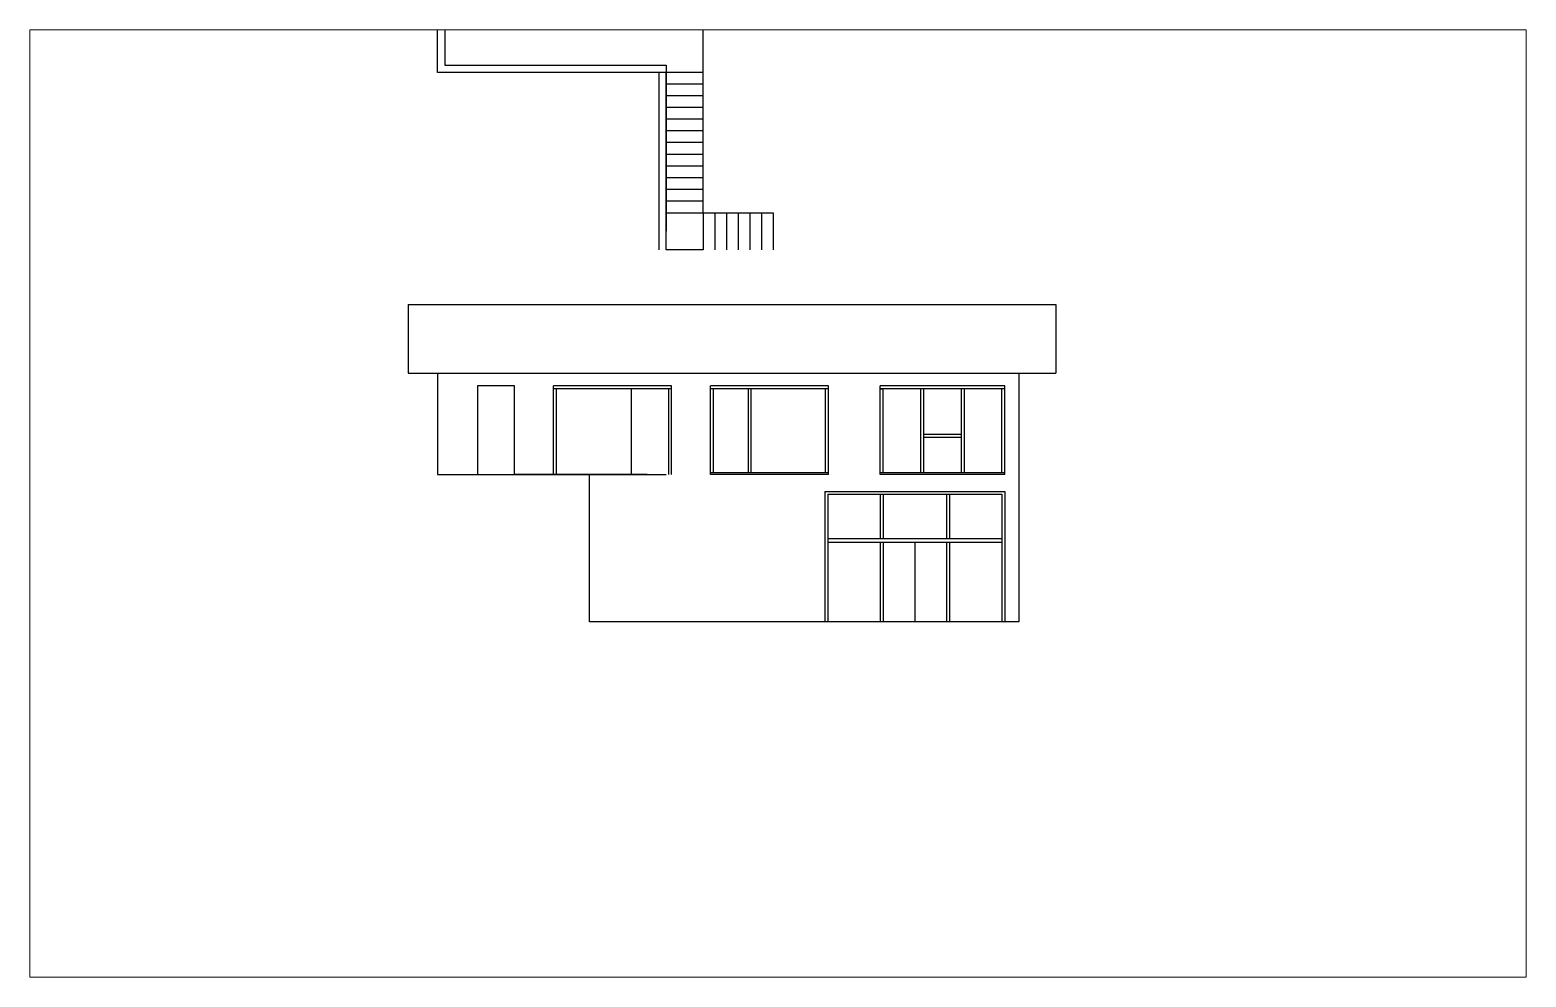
# Paper-space layout 'façade-sud' of a CAD drawing. Header units: centimetres. Extents: x -73 to 333, y -23 to 233.
# The model-space entities are those that its viewports show. They can reach past a viewport. Long polylines and large blocks are cut down to what shows.
import ezdxf

# ---------------------------------------------------------------- set-up
doc = ezdxf.new("R2010")
doc.units = ezdxf.units.CM
for name, color, linetype in [('A-terrasse-exterieur', 36, 'Continuous'), ('cabanon', 3, 'Continuous'), ('I-STAIRS', 44, 'Continuous'), ('Menuiseries', 60, 'Continuous'), ('Mur de soutenement', 1, 'Continuous'), ('Plan de masse ou contour exterieur', 30, 'Continuous'), ('Portes', 3, 'Continuous'), ('Title Block', 250, 'Continuous')]:
    doc.layers.add(name, color=color, linetype=linetype)

msp = doc.modelspace()

# ---------------------------------------------------------------- linework, layer by layer
at = {"layer": 'A-terrasse-exterieur'}
msp.add_line((784224.36, 64159.89), (784224.36, 69359.89), dxfattribs=at)
at = {"layer": 'cabanon'}
for p, q in [((779114.36, 55671.12), (778104.36, 55671.12)), ((778104.36, 55671.12), (778104.36, 53271.12)), ((779114.36, 53271.12), (779114.36, 55671.12)), ((782279.36, 53271.12), (782279.36, 55591.12)), ((785449.36, 53311.12), (785449.36, 55591.12)), ((785529.36, 53311.12), (785529.36, 55591.12)), ((787544.36, 53311.12), (785439.36, 53311.12)), ((787544.36, 53311.12), (785529.36, 53311.12))]:
    msp.add_line(p, q, dxfattribs=at)
at = {"layer": 'I-STAIRS'}
for p, q in [((783224.36, 64159.89), (783224.36, 59859.89)), ((784224.36, 64159.89), (783224.36, 64159.89)), ((784224.36, 60359.89), (784224.36, 64159.89)), ((784224.36, 63843.22), (783224.36, 63843.22)), ((784224.36, 63526.56), (783224.36, 63526.56)), ((784224.36, 63209.89), (783224.36, 63209.89)), ((784224.36, 62893.22), (783224.36, 62893.22)), ((784224.36, 62576.56), (783224.36, 62576.56)), ((784224.36, 62259.89), (783224.36, 62259.89)), ((784224.36, 61943.22), (783224.36, 61943.22)), ((784224.36, 61626.56), (783224.36, 61626.56)), ((784224.36, 61309.89), (783224.36, 61309.89)), ((784224.36, 60993.22), (783224.36, 60993.22)), ((784224.36, 60676.56), (783224.36, 60676.56)), ((784224.36, 60359.89), (786124.36, 60359.89)), ((784541.02, 60359.89), (784541.02, 59359.89)), ((784857.69, 60359.89), (784857.69, 59359.89)), ((785174.36, 60359.89), (785174.36, 59359.89)), ((785491.02, 60359.89), (785491.02, 59359.89)), ((785807.69, 60359.89), (785807.69, 59359.89)), ((786124.36, 60359.89), (786124.36, 59359.89))]:
    msp.add_line(p, q, dxfattribs=at)
msp.add_lwpolyline([(783224.36, 59359.89), (783224.36, 60359.89), (784224.36, 60359.89), (784224.36, 59359.89)], close=True, dxfattribs=at)
at = {"layer": 'Menuiseries'}
for p, q in [((787524.36, 52811.12), (787524.36, 49271.12)), ((787524.36, 52811.12), (792404.36, 52811.12)), ((787604.36, 52731.12), (787604.36, 49271.12)), ((787604.36, 52731.12), (787604.36, 49271.12)), ((787604.36, 52731.12), (787604.36, 49271.12)), ((787604.36, 52731.12), (792324.36, 52731.12)), ((789024.36, 52731.12), (789024.36, 51521.12)), ((789104.36, 52731.12), (789104.36, 51521.12)), ((790824.36, 52731.12), (790824.36, 51521.12)), ((790904.36, 52731.12), (790904.36, 51521.12)), ((792324.36, 52731.12), (792324.36, 49271.12)), ((792404.36, 52811.12), (792404.36, 49271.12)), ((792324.36, 51521.12), (787604.36, 51521.12)), ((792324.36, 51421.12), (787604.36, 51421.12)), ((789024.36, 51421.12), (789024.36, 49271.12)), ((789104.36, 51421.12), (789104.36, 49271.12)), ((789964.36, 51421.12), (789964.36, 49271.12)), ((791124.36, 51421.12), (790724.36, 51421.12)), ((790824.36, 51421.12), (790824.36, 49271.12)), ((790904.36, 51421.12), (790904.36, 49271.12))]:
    msp.add_line(p, q, dxfattribs=at)
at = {"layer": 'Mur de soutenement'}
for p, q in [((783024.36, 64159.89), (783024.36, 59359.89)), ((783224.36, 59359.89), (783224.36, 64159.89))]:
    msp.add_line(p, q, dxfattribs=at)
for points in [[(777224.36, 85959.89), (777224.36, 64359.89)], [(777224.36, 64159.89), (777024.36, 64159.89), (777024.36, 73513.67)], [(777224.36, 64359.89), (783224.36, 64359.89), (783224.36, 64159.89), (777024.36, 64159.89), (777024.36, 64359.89)]]:
    msp.add_lwpolyline(points, dxfattribs=at)
at = {"layer": 'Plan de masse ou contour exterieur'}
for p, q in [((776224.36, 57872.54), (793784.36, 57872.54)), ((776224.36, 57872.54), (776224.36, 56014.6)), ((793784.36, 57872.54), (793784.36, 56014.6)), ((776224.36, 56014.6), (793784.36, 56014.6)), ((777024.36, 56014.6), (777024.36, 53271.12)), ((792784.36, 56014.6), (792784.36, 49271.12)), ((777024.36, 53271.12), (783224.36, 53271.12)), ((781144.36, 49271.12), (781144.36, 53271.12)), ((792784.36, 49271.12), (781144.36, 49271.12))]:
    msp.add_line(p, q, dxfattribs=at)
at = {"layer": 'Portes'}
for p, q in [((783369.36, 55671.12), (780169.36, 55671.12)), ((780169.36, 53271.12), (780169.36, 55671.12)), ((783369.36, 55591.12), (780169.36, 55591.12)), ((780249.36, 53271.12), (780249.36, 55591.12)), ((783289.36, 53271.12), (783289.36, 55591.12)), ((783369.36, 53271.12), (783369.36, 55671.12)), ((787624.36, 55671.12), (784424.36, 55671.12)), ((784424.36, 53271.12), (784424.36, 55671.12)), ((787624.36, 55591.12), (784424.36, 55591.12)), ((784504.36, 53311.12), (784504.36, 55591.12)), ((787544.36, 53311.12), (787544.36, 55591.12)), ((787624.36, 53271.12), (787624.36, 55671.12)), ((792404.36, 55671.12), (789024.36, 55671.12)), ((789024.36, 53271.12), (789024.36, 55671.12)), ((792404.36, 55591.12), (789024.36, 55591.12)), ((789024.36, 55591.12), (789104.36, 55591.12)), ((789104.36, 53311.12), (789104.36, 55591.12)), ((790124.36, 53311.12), (790124.36, 55591.12)), ((790204.36, 53311.12), (790204.36, 55591.12)), ((791224.36, 53311.12), (791224.36, 55591.12)), ((791304.36, 53311.12), (791304.36, 55591.12)), ((792324.36, 53311.12), (792324.36, 55591.12)), ((792404.36, 53271.12), (792404.36, 55671.12)), ((791224.36, 54351.12), (790204.36, 54351.12)), ((791224.36, 54271.12), (790204.36, 54271.12)), ((782704.36, 53271.12), (779104.36, 53271.12)), ((787624.36, 53311.12), (784424.36, 53311.12)), ((787624.36, 53271.12), (784424.36, 53271.12)), ((792404.36, 53311.12), (789024.36, 53311.12)), ((792404.36, 53271.12), (789024.36, 53271.12))]:
    msp.add_line(p, q, dxfattribs=at)

psp = doc.layouts.new('façade-sud')

# ---------------------------------------------------------------- viewports
at = {"layer": 'Title Block', "view_target_point": (16313.45, 2053.84)}
psp.add_viewport(center=(129.97, 104.83), size=(405.57, 256.6426), view_center_point=(769939.04, 50428.07), view_height=25664.2616, dxfattribs=at)

doc.saveas('drawing.dxf')
